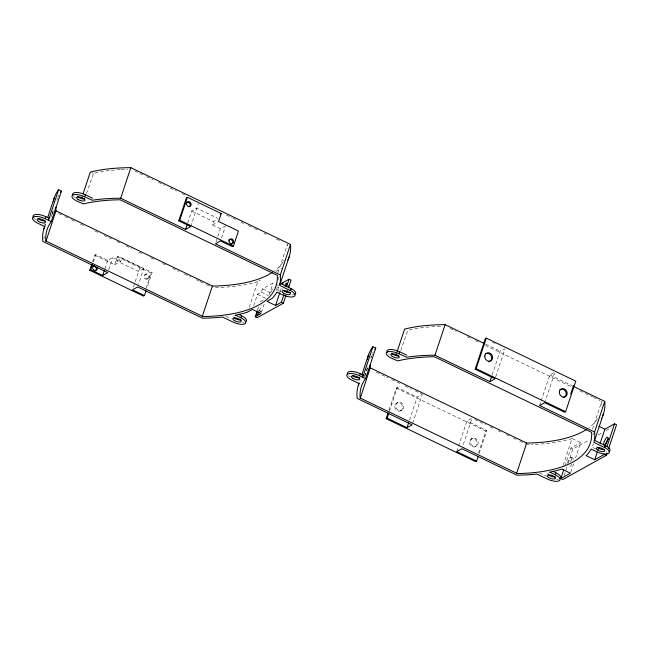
<?xml version="1.0" encoding="UTF-8"?>
<svg xmlns="http://www.w3.org/2000/svg" width="649" height="649" viewBox="0 0 649 649"><rect width="100%" height="100%" fill="white"/><g stroke="black" fill="none" stroke-linecap="round" stroke-linejoin="round"><path stroke-width="0.49" stroke-dasharray="3.25 2.43" d="M44.911 225.876L45.544 223.962M43.864 238.556L44.505 236.65M50.857 217.553L51.806 214.689M52.123 213.732L53.08 210.868A190.952 71.228 18.4 0 1 52.942 209.651M52.115 214.478L54.021 208.751M86.471 193.507L93.553 173.356A187.715 70.019 18.4 0 1 110.655 170.395M92.596 261.798L94.786 255.203L95.76 254.668L107.693 260.403L112.829 257.548L120.779 261.377L121.866 258.115L143.737 268.637L138.553 284.213M93.253 262.204L95.76 254.668M104.87 268.881L107.693 260.403M108.748 269.797L112.829 257.548M94.786 255.203L114.678 264.768L117.323 256.826L118.288 256.282L152.093 272.539L146.99 287.88M143.737 268.637L138.602 271.485L116.731 260.971L118.288 256.282M133.426 287.069L140.168 266.804M146.025 288.424L151.128 273.075L152.093 272.539M187.707 223.013L191.674 211.095L196.809 208.248L217.772 218.324M190.709 226.582L198.367 203.559M225.552 225.852L220.417 228.699L212.466 224.879L213.545 221.617L217.829 219.24M216.028 241.89L220.417 228.699M221.479 238.094L225.244 226.793M249.216 307.334L257.791 281.552L260.387 280.108M253.727 305.647L257.491 294.338L261.36 292.188L262.447 288.927L273.107 283.013L274.819 283.832M257.426 310.165L258.675 306.401M259.413 311.122L261.296 305.476M261.352 312.591L264.492 303.172M269.14 294.93L273.107 283.013M271.331 292.115L272.572 288.367L274.211 287.45M277.91 273.018L287.434 244.373L287.466 244.787A191.893 71.577 18.4 0 1 287.507 248.275M278.202 279.557L279.151 276.693M280.149 291.709L281.366 288.051M364.511 376.444L366.101 371.666M366.417 370.717L367.366 367.853M364.819 376.233L367.991 366.685M370.855 358.094L371.488 356.187A187.715 70.019 18.4 0 0 370.895 358.329M400.766 350.492L407.84 330.333A187.715 70.019 18.4 0 1 442.285 326.252M389.027 410.063L396.328 388.102L397.302 387.558L417.185 397.123L422.321 394.268L412.156 424.827M389.359 411.434L397.302 387.558M409.568 420.041L417.185 397.123M456.742 451.582L466.907 421.031L472.042 418.175L462.826 445.863M492.145 374.952L500.087 351.077L504.362 348.7M495.69 376.866L504.898 349.178M478.516 453.091L485.825 431.131L486.791 430.587L466.907 421.031M479.173 453.505L486.791 430.587M539.635 405.536L540.909 401.715M541.225 400.766L549.8 374.984L554.936 372.128L545.411 400.774M563.186 465.268L572.085 438.529L580.652 442.65L575.574 457.926M564.93 466.177L570.966 448.037L580.652 442.65M564.062 475.725L567.867 464.27M568.191 463.313L572.953 448.994L589.519 439.787M570.804 472.253L573.667 463.662M592.513 429.038L601.728 401.35M593.024 434.903L593.657 432.997M283.686 261.012L284.148 260.192M116.731 260.971L121.866 258.115M114.678 264.768L120.779 261.377M212.466 224.879L217.699 221.966M145.165 274.511L146.13 273.975M147.201 279.167A2.547 2.231 60.9 0 0 147.469 274.949A2.547 2.231 60.9 0 0 143.875 276.409A2.547 2.231 60.9 0 0 147.201 279.167L148.175 278.632A2.547 2.231 60.9 0 0 148.443 274.413A2.547 2.231 60.9 0 0 144.849 275.866A2.547 2.231 60.9 0 0 148.175 278.632M275.955 271.46L282.015 268.102M276.296 288.359L278.9 286.915M275.93 290.314L280.855 287.588M260.241 301.688L265.222 298.921M396.896 403.029L397.861 402.485M400.522 410.898A4.34 3.805 60.9 0 0 400.831 403.678A4.34 3.805 60.9 0 0 394.77 406.306A4.34 3.805 60.9 0 0 400.522 410.898L401.488 410.363A4.34 3.805 60.9 0 0 401.796 403.143A4.34 3.805 60.9 0 0 395.736 405.771A4.34 3.805 60.9 0 0 401.488 410.363M471.474 438.878L472.44 438.343M475.1 446.755A4.34 3.805 60.9 0 0 475.409 439.535A4.34 3.805 60.9 0 0 469.349 442.164A4.34 3.805 60.9 0 0 475.1 446.755L476.066 446.22A4.34 3.805 60.9 0 0 476.374 439A4.34 3.805 60.9 0 0 470.322 441.628A4.34 3.805 60.9 0 0 476.066 446.22M598.24 434.944L601.728 433.005M606.085 430.587L611.317 427.683M257.791 281.552L257.166 281.771A195.138 72.785 18.4 0 1 246.604 284.408L244.722 284.773A194.668 72.607 18.4 0 1 232.788 286.493L232.74 286.501A195.138 72.785 18.4 0 1 212.702 287.612M572.085 438.529L571.461 438.756A195.138 72.785 18.4 0 1 560.898 441.385L559.016 441.75A194.668 72.607 18.4 0 1 547.075 443.478L547.026 443.486A195.138 72.785 18.4 0 1 531.645 444.5M492.559 342.145L495.276 343.443M134.773 170.971L142.95 174.905M146.585 176.65L152.945 179.708M158.397 182.328L164.757 185.387M170.208 188.007L176.569 191.066M182.02 193.686L186.563 195.876M226.55 215.095L232.001 217.715M232.91 218.153L235.636 219.467M241.087 222.088L243.813 223.402M248.364 225.584L253.816 228.205M254.724 228.643L257.45 229.949M263.81 233.007L266.536 234.321M276.531 239.124L281.074 241.314M485.671 344.148L500.087 351.077M549.8 374.984L572.321 385.806M449.968 328.386L456.328 331.444M467.231 336.693L471.774 338.875M475.417 340.62L478.143 341.934M485.411 345.43L571.737 386.934M579.914 390.868L584.457 393.051M585.366 393.489L592.642 396.985M593.551 397.423L599.911 400.474M191.674 211.095L213.545 221.617M91.728 172.772L93.148 173.461M275.671 284.246L278.243 285.479M280.684 291.604L277.545 290.095L277.796 289.649A194.586 72.583 18.4 0 0 278.802 287.604M595.758 448.962L591.831 447.072L592.083 446.626A194.586 72.583 18.4 0 0 593.527 443.543M262.447 288.927L271.014 293.048M261.36 292.188L268.402 295.571M257.491 294.338L266.058 298.459M570.966 448.037L572.953 448.994M571.501 457.464L573.489 458.413M58.548 213.497L61.29 214.819M64.932 216.571L67.674 217.886M71.317 219.638L75.884 221.836M80.444 224.027L84.094 225.779M95.038 231.044L97.772 232.358M104.156 235.425L107.807 237.185M108.716 237.623L111.458 238.937M116.925 241.566L119.667 242.88M126.052 245.955L131.52 248.583M138.821 252.096L143.38 254.286M150.682 257.791L155.241 259.989M162.534 263.494L167.093 265.684M172.569 268.321L178.954 271.387M184.43 274.016L190.814 277.091M196.282 279.719L199.024 281.033M199.933 281.471L202.666 282.794M206.317 284.546L210.876 286.736M259.04 310.409L261.028 311.366M376.379 372.185L380.882 374.351M381.782 374.781L388.086 377.815M391.688 379.543L396.198 381.709M397.099 382.147L399.8 383.445M405.203 386.041L411.515 389.076M415.117 390.803L421.42 393.838M474.744 419.473L485.557 424.673M490.06 426.839L493.662 428.567M498.164 430.733L500.866 432.039M506.277 434.635L508.978 435.933M513.481 438.099L516.182 439.397M519.784 441.133L526.096 444.159M396.328 388.102L485.825 431.131M117.323 256.826L151.128 273.075M43.816 223.727L45.454 224.505M225.933 316.274L231.19 318.805M539.343 472.837L546.361 476.212M293.689 294.816A9.256 3.448 18.4 0 1 292.099 294.971M282.737 289.632A4.405 1.647 18.4 0 1 283.126 288.756M283.078 261.977A191.893 71.577 18.4 0 1 274.73 270.698M56.877 200.265A187.715 70.019 18.4 0 1 57.558 198.156M57.972 197.118A187.715 70.019 18.4 0 1 58.921 195.098M111.336 170.322A187.715 70.019 18.4 0 1 120.544 169.567M121.274 169.527A187.715 70.019 18.4 0 1 127.999 169.267M260.298 311.585A2.547 0.763 -64.3 0 1 261.133 311.593M233.624 316.331A4.405 1.647 18.4 0 1 234.338 315.933M244.186 322.204A9.256 3.448 18.4 0 1 242.531 322.302M35.646 219.557A9.256 3.448 18.4 0 1 34.121 218.275M75.43 197.848A9.256 3.448 18.4 0 1 73.808 196.558M258.862 310.327A2.547 0.763 -64.3 0 1 259.146 310.644M606.734 451.939A9.256 3.448 18.4 0 1 606.036 451.947M597.039 446.114A4.405 1.647 18.4 0 1 597.129 445.977M597.372 418.962A191.893 71.577 18.4 0 1 589.024 427.683M601.761 401.772A191.893 71.577 18.4 0 1 601.72 406.396M529.333 444.557A195.138 72.785 18.4 0 1 526.996 444.597M371.853 355.133A187.715 70.019 18.4 0 1 372.258 354.103M372.713 353.08A187.715 70.019 18.4 0 1 373.207 352.074M567.413 463.329A4.34 1.306 -64.3 0 1 570.747 457.496A4.34 1.306 -64.3 0 1 570.974 461.22M570.52 461.293A4.34 1.306 -64.3 0 1 572.962 458.34A4.34 1.306 -64.3 0 1 573.602 460.214M571.939 464.165A4.34 1.306 -64.3 0 1 569.327 465.706M547.772 473.778A4.405 1.647 18.4 0 1 548.397 472.983M558.172 479.23A9.256 3.448 18.4 0 1 556.444 479.278M350.574 376.964A9.256 3.448 18.4 0 1 348.854 375.682M389.408 354.614A9.256 3.448 18.4 0 1 388.573 353.973"/><path stroke-width="0.97" d="M146.033 290.76L144.443 295.555L143.47 296.09L89.773 270.276L90.746 269.741L102.68 275.476L107.807 272.621L42.915 241.42A190.952 71.228 18.4 0 1 44.74 226.615L37.423 223.013A9.256 3.448 18.4 0 1 33.342 217.034A9.256 3.448 18.4 0 1 45.17 218.705L45.852 216.669A9.256 3.448 18.4 0 0 36.271 214.454A9.256 3.448 18.4 0 0 33.48 217.431M43.954 228.74L44.911 225.876M47.766 217.277L54.118 198.18M48.464 220.287L58.621 189.735L61.46 191.098L51.19 221.796A187.715 70.019 18.4 0 0 47.807 227.669L47.393 228.708A187.715 70.019 18.4 0 0 45.876 241.03L203.032 316.598A191.893 71.577 18.4 0 0 218.364 315.747L220.433 315.536A191.893 71.577 18.4 0 0 232.228 313.832L234.078 313.475A191.893 71.577 18.4 0 0 273.521 291.571L274.081 290.59A191.893 71.577 18.4 0 0 276.515 284.392L276.766 283.305A191.893 71.577 18.4 0 0 277.31 275.346L120.13 199.787A187.715 70.019 18.4 0 0 96.458 201.458L94.486 201.742A187.715 70.019 18.4 0 0 83.388 203.908L76.898 201.085A9.256 3.448 18.4 0 1 72.818 195.106A9.256 3.448 18.4 0 1 84.646 196.785L92.231 200.241A190.952 71.228 18.4 0 1 120.673 198.229L185.573 229.43L190.709 226.582L178.775 220.838L186.433 197.823L187.399 197.288L221.212 213.537L218.567 221.487L238.451 231.044L233.437 246.117L232.472 246.661L220.538 240.925L215.403 243.773L280.303 274.973A195.138 72.785 18.4 0 1 279.597 285.382L290.492 290.655A9.256 3.448 18.4 0 1 294.094 296.496A9.256 3.448 18.4 0 1 282.364 294.768L276.863 292.131L276.547 292.683A195.138 72.785 18.4 0 1 272.231 298.313L267.007 301.339L275.574 305.46L281.39 302.231L283.938 294.565M45.925 241.46L56.041 210.471A187.715 70.019 18.4 0 1 55.911 206.95M81.45 198.708L82.082 196.809M83.031 193.954L90.308 172.09L91.103 171.888A190.952 71.228 18.4 0 1 100.425 169.997L102.396 169.681A190.952 71.228 18.4 0 1 130.838 167.677L290.468 244.422A195.138 72.785 18.4 0 1 289.762 254.83A194.586 72.583 18.4 0 1 287.807 260.119M84.646 196.785L85.319 194.741A9.256 3.448 18.4 0 0 76.087 192.51A9.256 3.448 18.4 0 0 72.753 195.106M89.773 270.276L91.655 264.622M90.746 269.741L92.62 264.086M120.673 198.229L130.838 167.677M102.68 275.476L104.246 270.763M178.775 220.838L179.741 220.303L187.399 197.288M185.573 229.43L187.099 224.846M202.22 316.607L212.385 286.055L213.197 286.047A191.893 71.577 18.4 0 0 242.393 283.28L244.243 282.923A191.893 71.577 18.4 0 0 272.564 272.231M144.443 295.555L132.51 289.819L137.645 286.963L202.537 318.172A195.138 72.785 18.4 0 0 222.575 317.053L233.145 322.107A9.256 3.448 18.4 0 0 244.973 323.778A9.256 3.448 18.4 0 0 240.893 317.799L241.574 315.763L238.434 314.254M285.925 295.514L283.378 303.188L257.215 317.718L255.227 316.761L257.109 311.114M280.303 274.973L290.468 244.422M280.254 283.605L289.113 256.988M275.574 305.46L279.841 292.626M282.607 284.319L283.232 282.445M286.493 286.89L289.04 279.216L291.036 280.173L288.481 287.848M286.882 292.642L287.523 290.72M290.111 290.468L290.784 288.432L280.263 283.378A194.586 72.583 18.4 0 1 279.97 284.432M290.492 290.655L291.174 288.618L290.784 288.432M478.216 456.369L476.634 461.147L475.66 461.682L386.163 418.654L387.137 418.118L407.02 427.675L412.156 424.827L357.201 398.405A190.952 71.228 18.4 0 1 359.035 383.6L351.717 379.99A9.256 3.448 18.4 0 1 347.637 374.019A9.256 3.448 18.4 0 1 359.465 375.69L360.138 373.654A9.256 3.448 18.4 0 0 350.906 371.423A9.256 3.448 18.4 0 0 347.572 374.011M358.248 385.717L359.197 382.853M361.744 375.219L368.413 355.165M362.75 377.264L372.915 346.712L375.755 348.075L365.476 378.781A187.715 70.019 18.4 0 0 362.093 384.654L361.688 385.693A187.715 70.019 18.4 0 0 360.163 398.007L517.326 473.583A191.893 71.577 18.4 0 0 532.651 472.732L534.727 472.521A191.893 71.577 18.4 0 0 546.515 470.817L548.364 470.46A191.893 71.577 18.4 0 0 587.807 448.548L588.367 447.567A191.893 71.577 18.4 0 0 590.801 441.369L591.061 440.29A191.893 71.577 18.4 0 0 591.596 432.323L434.416 356.763A187.715 70.019 18.4 0 0 410.744 358.435L408.781 358.727A187.715 70.019 18.4 0 0 397.683 360.893L391.185 358.07A9.256 3.448 18.4 0 1 387.104 352.091A9.256 3.448 18.4 0 1 398.932 353.762L406.525 357.218A190.952 71.228 18.4 0 1 434.968 355.214L489.922 381.628L495.057 378.781L475.165 369.216L485.33 338.664L486.296 338.129L575.793 381.15L565.628 411.709L564.662 412.245L544.771 402.68L539.635 405.536L594.589 431.958A195.138 72.785 18.4 0 1 593.884 442.358L604.787 447.64A9.256 3.448 18.4 0 1 608.381 453.473A9.256 3.448 18.4 0 1 596.65 451.753L591.158 449.108L590.841 449.66A195.138 72.785 18.4 0 1 586.518 455.298L586.136 455.63L594.711 459.752L604.397 454.373L606.385 455.33L607.018 453.416M360.211 398.445L370.328 367.456A187.715 70.019 18.4 0 1 370.198 365.095M395.744 355.693L396.377 353.786M397.01 351.888L404.595 329.075L405.398 328.873A190.952 71.228 18.4 0 1 414.719 326.982L416.69 326.666A190.952 71.228 18.4 0 1 445.133 324.654L484.771 343.719M398.932 353.762L399.614 351.726A9.256 3.448 18.4 0 0 390.203 349.503A9.256 3.448 18.4 0 0 387.129 352.285M386.163 418.654L388.07 412.926M387.137 418.118L388.727 413.34M407.02 427.675L408.61 422.905M434.968 355.214L445.133 324.654M475.165 369.216L476.139 368.681L486.296 338.129M489.922 381.628L491.504 376.858M516.515 473.592L526.68 443.04L527.491 443.024A191.893 71.577 18.4 0 0 556.68 440.265L558.529 439.9A191.893 71.577 18.4 0 0 586.85 429.216M570.698 394.105L573.554 385.514M476.634 461.147L456.742 451.582L461.877 448.727L516.831 475.149A195.138 72.785 18.4 0 0 536.861 474.038L547.432 479.092A9.256 3.448 18.4 0 0 559.268 480.763A9.256 3.448 18.4 0 0 555.187 474.784L555.86 472.748L552.721 471.239M606.385 455.33L562.788 479.546L560.801 478.589L563.656 469.998M594.589 431.958L604.754 401.406L573.229 386.244M594.549 440.582L603.4 413.973M594.711 459.752L597.25 452.118M598.2 449.254L598.84 447.339M600.106 443.518L604.876 429.2L614.562 423.821L616.55 424.771L608.608 448.646M604.397 447.445L605.079 445.409L594.557 440.355M604.787 447.64L605.46 445.603L605.079 445.409M606.937 446.731L614.562 423.821M601.323 418.556L601.574 418.11M58.621 189.735L58.345 190.084A190.952 71.228 18.4 0 0 55.368 195.025L54.905 196.063A190.952 71.228 18.4 0 0 53.283 201.474M61.46 191.098L61.355 191.244A187.715 70.019 18.4 0 0 60.681 192.177M372.915 346.712L372.64 347.069A190.952 71.228 18.4 0 0 369.654 352.009L369.2 353.048A190.952 71.228 18.4 0 0 367.391 359.587M375.755 348.075L375.641 348.221A187.715 70.019 18.4 0 0 374.968 349.162M363.156 375.584L363.432 375.227L360.138 373.654M220.238 214.081L221.212 213.537M280.774 283.808L289.04 279.216M255.227 316.761L261.044 313.532L252.469 309.419L247.001 312.323A195.138 72.785 18.4 0 1 236.447 314.96L235.4 315.163L240.893 317.799M560.801 478.589L570.487 473.21L561.92 469.089L561.296 469.308A195.138 72.785 18.4 0 1 550.733 471.945L549.687 472.139L555.187 474.784M179.741 220.303L233.437 246.117M598.873 426.312L604.876 429.2M476.139 368.681L565.628 411.709M85.319 194.741L92.612 198.253M399.614 351.726L406.907 355.23M281.39 302.231L283.378 303.188M56.082 210.909L212.385 286.055M370.376 367.894L526.68 443.04M45.852 216.669L49.137 218.251M45.17 218.705L51.303 221.65M359.465 375.69L365.59 378.635M291.174 288.618A9.256 3.448 18.4 0 1 295.052 294.297M290.501 292.496A4.405 1.647 18.4 0 1 283.272 290.419M185.776 203.332A2.547 2.231 60.9 0 1 186.101 202.837M186.555 202.464A2.547 2.231 60.9 0 1 189.768 203.494A2.547 2.231 60.9 0 1 189.151 206.836M228.854 239.838A2.547 2.231 60.9 0 1 232.447 241.03A2.547 2.231 60.9 0 1 230.825 244.332M288.789 285.738A2.547 0.763 -64.3 0 1 288.554 286.339M284.668 285.966A2.547 0.763 -64.3 0 1 286.826 283.078A2.547 0.763 -64.3 0 1 285.958 286.542M241.055 319.908A4.405 1.647 18.4 0 1 234.054 317.759M241.574 315.763A9.256 3.448 18.4 0 1 245.655 321.742M45.065 220.863A4.405 1.647 18.4 0 1 38.145 218.462M84.8 198.886A4.405 1.647 18.4 0 1 80.784 198.407A4.405 1.647 18.4 0 1 77.466 196.331M97.082 267.169A2.547 2.231 60.9 0 1 96.028 270.341A2.547 2.231 60.9 0 1 92.937 268.848A2.547 2.231 60.9 0 1 93.991 265.684M92.515 266.52A2.547 2.231 60.9 0 1 96.117 267.704A2.547 2.231 60.9 0 1 94.486 271.014M258.927 312.055A2.547 0.763 -64.3 0 1 256.688 314.879A2.547 0.763 -64.3 0 1 257.978 311.001M604.754 401.406A195.138 72.785 18.4 0 1 604.049 411.807A194.586 72.583 18.4 0 1 602.572 416.074M605.46 445.603A9.256 3.448 18.4 0 1 609.16 451.388M604.56 449.546A4.405 1.647 18.4 0 1 597.567 447.404M489.37 361.525A4.34 3.805 60.9 0 1 488.389 361.736M485.176 354.013A4.34 3.805 60.9 0 1 490.725 355.19A4.34 3.805 60.9 0 1 490.238 361.039M559.754 389.871A4.34 3.805 60.9 0 1 565.855 392.037A4.34 3.805 60.9 0 1 562.967 397.594M605.622 444.914A4.34 1.306 -64.3 0 1 608.543 438.683M555.341 476.885A4.405 1.647 18.4 0 1 548.348 474.744M560.119 478.613A9.256 3.448 18.4 0 1 559.738 478.824M555.86 472.748A9.256 3.448 18.4 0 1 560.728 477.932M359.854 377.718A4.405 1.647 18.4 0 1 356.009 377.45A4.405 1.647 18.4 0 1 352.439 375.438M398.827 355.92A4.405 1.647 18.4 0 1 391.753 353.316M229.04 240.893A2.547 2.231 60.9 0 0 232.366 243.659A2.547 2.231 60.9 0 0 232.626 239.44A2.547 2.231 60.9 0 0 229.04 240.893M186.555 203.38A2.547 2.231 60.9 0 0 189.581 206.528A2.547 2.231 60.9 0 0 190.335 202.431A2.547 2.231 60.9 0 0 186.555 203.38M78.115 199.519A4.405 1.647 18.4 0 0 84.93 200.379A4.405 1.647 18.4 0 0 79.267 196.907A4.405 1.647 18.4 0 0 78.115 199.519M283.581 293.202A4.405 1.647 18.4 0 0 290.395 294.062A4.405 1.647 18.4 0 0 284.733 290.59A4.405 1.647 18.4 0 0 283.581 293.202M38.64 221.447A4.405 1.647 18.4 0 0 45.462 222.307A4.405 1.647 18.4 0 0 39.792 218.827A4.405 1.647 18.4 0 0 38.64 221.447M234.362 320.541A4.405 1.647 18.4 0 0 241.177 321.401A4.405 1.647 18.4 0 0 235.514 317.929A4.405 1.647 18.4 0 0 234.362 320.541M484.754 356.155A4.34 3.805 60.9 0 0 490.336 360.99A4.34 3.805 60.9 0 0 490.936 353.827A4.34 3.805 60.9 0 0 484.754 356.155M559.333 392.012A4.34 3.805 60.9 0 0 564.914 396.839A4.34 3.805 60.9 0 0 565.514 389.676A4.34 3.805 60.9 0 0 559.333 392.012M605.704 443.859A4.34 1.306 -64.3 0 0 607.837 437.28A4.34 1.306 -64.3 0 0 604 442.204A4.34 1.306 -64.3 0 0 605.704 443.859M392.402 356.504A4.405 1.647 18.4 0 0 399.224 357.364A4.405 1.647 18.4 0 0 393.554 353.883A4.405 1.647 18.4 0 0 392.402 356.504M597.867 450.187A4.405 1.647 18.4 0 0 604.69 451.047A4.405 1.647 18.4 0 0 599.019 447.567A4.405 1.647 18.4 0 0 597.867 450.187M352.934 378.424A4.405 1.647 18.4 0 0 359.749 379.284A4.405 1.647 18.4 0 0 354.086 375.812A4.405 1.647 18.4 0 0 352.934 378.424M548.648 477.518A4.405 1.647 18.4 0 0 555.471 478.386A4.405 1.647 18.4 0 0 549.808 474.906A4.405 1.647 18.4 0 0 548.648 477.518"/></g></svg>
